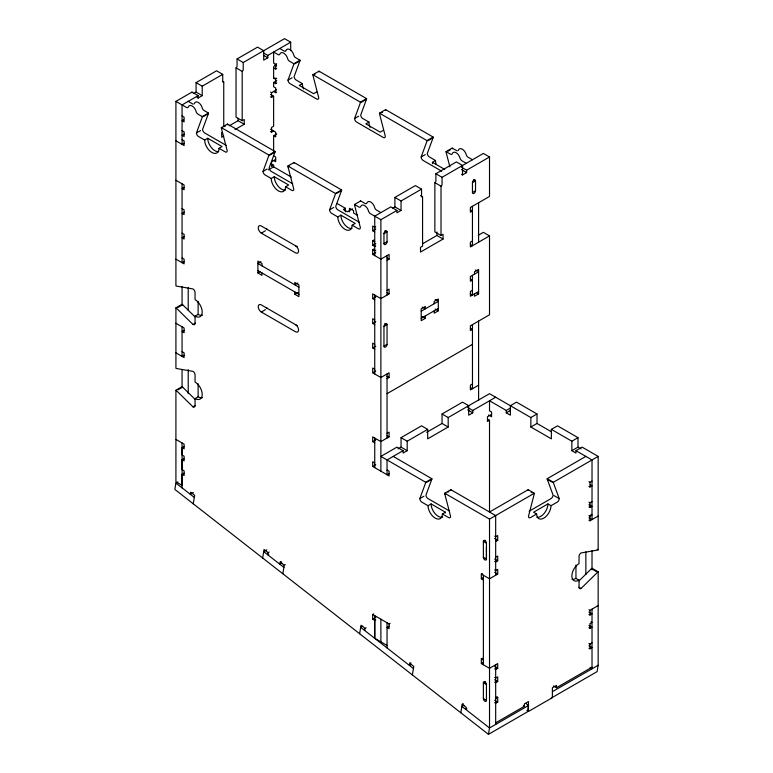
<?xml version="1.0" encoding="UTF-8"?>
<svg xmlns="http://www.w3.org/2000/svg" width="773" height="773" viewBox="0 0 773 773"><rect width="100%" height="100%" fill="white"/><g stroke="black" fill="none" stroke-linecap="round" stroke-linejoin="round"><path stroke-width="1.16" d="M182.061 442.948L182.061 485.357L175.915 481.811L175.915 390.249L182.061 386.693A2.899 1.672 60 0 1 182.65 387.138L195.018 399.274M188.216 393.621L188.216 369.6M387.041 645.436L374.741 638.334L374.741 615.646M380.886 641.88L380.886 619.202M394.897 197.424L401.042 200.97L401.042 210.44L394.897 206.893L394.897 197.424L415.391 185.588L421.546 189.143L421.546 196.245A1.449 0.841 -60 0 0 422.57 196.835L422.57 246.143L420.512 247.321L420.512 252.056L443.064 239.041L443.064 234.306L441.016 235.494L434.861 231.939L434.861 182.631A1.449 0.841 -60 0 0 435.885 180.853L435.885 173.751L456.389 161.924L462.534 165.47L462.534 174.94L461.51 174.35M441.016 235.494L441.016 186.177A1.449 0.841 -60 0 0 442.04 184.409L442.04 177.307L435.885 173.751M486.449 547.178L486.449 559.014A2.174 1.256 60 0 1 484.913 559.903A2.174 1.256 60 0 1 483.376 557.236L483.376 541.458A2.174 1.256 60 0 1 484.913 540.569A2.174 1.256 60 0 1 486.449 543.235L486.449 559.014L483.376 557.236M177.858 481.927L175.906 483.057L174.843 489.425L488.459 734.35L527.399 711.865L528.471 705.488L526.278 703.778M193.25 503.812L194.68 495.309L190.641 492.159L190.284 494.285L193.356 492.507M262.636 558L264.057 549.497L268.096 552.647L267.738 554.772L268.772 554.183M281.237 561.517L280.213 562.106L279.855 564.232L281.903 563.044M282.821 573.759L284.251 565.256L285.276 564.667M359.629 633.744L361.049 625.241L365.088 628.391L364.73 630.517M410.782 662.683L409.758 663.273L409.4 665.398L411.449 664.22M412.367 674.926L413.797 666.432L409.758 663.273M460.805 712.754L462.225 704.251L463.249 703.662M488.459 734.35L489.522 727.973L489.522 519.118L534.327 493.251L528.181 489.696L489.522 512.016M579.054 580.842L591.422 568.696A2.899 1.672 -60 0 1 592.012 568.261L598.157 571.807L598.157 665.253L597.094 671.631L551.313 698.058M204.642 140.048L207.715 138.27L222.064 146.561L218.991 148.329A10.146 5.855 60 0 1 211.821 152.474A10.146 5.855 60 0 1 204.642 140.048L198.497 136.502A2.899 1.672 60 0 1 196.448 132.946L202.217 117.235A2.889 1.672 60 0 0 202.304 116.607L208.449 113.061L204.13 110.558A2.899 1.672 60 0 1 202.197 107.862A5.798 3.343 60 0 0 198.332 102.48A5.798 3.343 60 0 0 194.467 103.408A2.899 1.672 60 0 1 194.178 103.862M208.449 113.061A2.889 1.672 60 0 1 208.372 113.689L202.594 129.4A2.899 1.672 60 0 0 204.642 132.946L226.17 145.372M370.141 127.381A10.146 5.855 60 0 1 368.934 122.076L362.411 118.279A2.899 1.672 60 0 1 360.73 114.984L366.508 99.263A2.899 1.672 60 0 0 366.595 98.635L319.036 71.184L312.891 74.73A2.899 1.672 60 0 0 312.978 75.464L318.747 97.842A2.899 1.672 60 0 1 316.698 99.021L290.049 83.639A2.899 1.672 60 0 1 288 80.092L293.779 64.372A2.899 1.672 60 0 0 293.856 63.744L300.011 60.197L295.682 57.704A2.899 1.672 60 0 1 293.75 55.009A5.798 3.343 60 0 0 289.885 49.617A5.798 3.343 60 0 0 286.02 50.545M300.011 60.197A2.899 1.672 60 0 1 299.924 60.825L294.146 76.537A2.899 1.672 60 0 0 295.827 79.832L302.349 83.639A10.146 5.855 60 0 0 303.557 88.943M271.226 178.486L274.299 176.717L288.648 184.998L285.575 186.776A10.146 5.855 60 0 1 278.406 190.912A10.146 5.855 60 0 1 271.226 178.486L265.081 174.94A2.899 1.672 60 0 1 263.033 171.393L268.801 155.673A2.899 1.672 60 0 0 268.888 155.044L275.033 151.498L227.484 124.047L221.329 127.593A2.899 1.672 60 0 0 221.416 128.318L227.194 150.696A2.899 1.672 60 0 1 225.513 152.059L218.991 148.329M275.033 151.498A2.899 1.672 60 0 1 274.946 152.126L269.178 167.838A2.899 1.672 60 0 0 271.226 171.393L292.745 183.819M436.059 164.011A10.146 5.855 60 0 1 435.518 160.523L428.996 156.716A2.899 1.672 60 0 1 427.314 153.421L433.093 137.71A2.899 1.672 60 0 0 433.17 137.082L385.621 109.621L379.475 113.177A2.899 1.672 60 0 0 379.553 113.902L385.331 136.28A2.899 1.672 60 0 1 383.282 137.468L356.633 122.076A2.899 1.672 60 0 1 354.585 118.53L360.353 102.819A2.899 1.672 60 0 0 360.44 102.191L366.595 98.635M337.811 216.933L340.883 215.155L355.232 223.436L352.159 225.214A10.146 5.855 60 0 1 344.98 229.359A10.146 5.855 60 0 1 337.811 216.933L331.656 213.377A2.899 1.672 60 0 1 329.607 209.831L335.385 194.12A2.899 1.672 60 0 0 335.472 193.492L341.618 189.936L294.069 162.485L287.914 166.031A2.899 1.672 60 0 0 288 166.765L293.779 189.143A2.899 1.672 60 0 1 292.097 190.496L285.575 186.776M341.618 189.936A2.899 1.672 60 0 1 341.531 190.564L335.762 206.285A2.899 1.672 60 0 0 337.811 209.831L359.329 222.257M441.663 171.171L423.218 160.523A2.899 1.672 60 0 1 421.169 156.967L426.938 141.256A2.899 1.672 60 0 0 427.025 140.628L433.17 137.082M428.029 505.706L431.112 503.928L445.451 512.219L442.378 513.987A10.146 5.855 60 0 1 435.209 518.132A10.146 5.855 60 0 1 428.029 505.706L421.884 502.16A2.899 1.672 60 0 1 419.836 498.604L425.604 482.893A2.899 1.672 60 0 0 425.691 482.265L431.846 478.719L393.186 456.399M431.846 478.719A2.899 1.672 60 0 1 431.759 479.337L425.981 495.058A2.899 1.672 60 0 0 428.029 498.604L449.557 511.03M458.167 150.561L459.036 149.179A5.798 3.343 60 0 1 465.607 152.977L466.477 155.354A2.899 1.672 60 0 0 468.119 157.257L472.448 159.75M551.362 431.74L537.013 423.459L537.013 413.99L530.858 417.546L530.858 427.005L551.362 438.842L551.362 429.373L571.856 441.209L571.856 450.678L575.953 453.046L575.953 450.678L582.108 447.123L598.157 456.399L598.157 549.835A2.899 1.672 -60 0 1 597.577 550.076L581.083 552.937A2.899 1.672 -60 0 0 579.035 556.483L579.035 563.585A10.146 5.855 -60 0 0 571.856 576.011A10.146 5.855 -60 0 0 579.035 580.156L579.035 587.258L581.083 588.437L597.577 572.252A2.899 1.672 -60 0 1 598.157 571.807M472.448 344.371L387.041 393.679M222.721 74.353L202.217 86.18L202.217 95.649L196.071 92.103L196.071 82.634L216.566 70.797L222.721 74.353L222.721 81.445A1.449 0.841 -60 0 0 223.745 82.044L223.745 126.869M235.011 129.574L244.239 124.25L244.239 119.515L242.191 120.704L236.036 117.148L236.036 67.84A1.449 0.841 -60 0 0 237.06 66.063L237.06 58.961L257.564 47.134L263.709 50.68L263.709 60.149L267.806 57.782L267.806 55.414L290.696 42.196L290.696 50.564M195.018 316.872L182.65 304.726A2.899 1.672 60 0 0 182.061 304.291L175.915 307.838A2.899 1.672 60 0 1 176.505 308.272L192.999 324.467A2.899 1.672 60 0 0 195.047 323.278L195.047 316.176A10.146 5.855 60 0 0 202.217 312.041A10.146 5.855 60 0 0 195.047 299.615L195.047 292.513A2.899 1.672 60 0 0 192.999 288.967L176.505 286.107A2.899 1.672 60 0 1 175.915 285.865L175.915 101.369L191.975 92.103L198.12 95.649L198.12 98.016L197.096 97.427M237.06 58.961L243.215 62.516L284.551 38.65L290.696 42.196M194.023 93.282L196.071 92.103M198.12 95.649L182.061 104.925L182.061 144.367L184.109 143.189M198.12 98.016L202.217 95.649M293.856 63.744L289.537 61.251A2.899 1.672 60 0 1 287.604 58.555A5.798 3.343 60 0 0 283.739 53.173A5.798 3.343 60 0 0 279.874 54.1A2.899 1.672 60 0 1 277.942 54.554L273.623 52.062L273.623 63.106L275.671 64.294L276.695 63.695M183.578 119.805L182.042 120.685L184.109 121.883L184.109 117.148L182.061 115.969M276.241 65.067A2.174 1.256 -60 0 0 274.57 65.657A2.174 1.256 -60 0 0 273.623 67.84L275.671 69.029L276.695 68.43M203.241 116.646L208.372 113.689M294.803 63.782L299.924 60.825M273.623 67.84L273.623 77.706L275.671 78.885L276.695 78.295M184.109 134.116L182.061 135.294L184.109 136.483L184.109 131.748L182.042 130.55M276.695 92.103L275.671 92.692L275.671 87.958L273.623 86.779L273.623 82.44L276.695 80.663M273.623 82.44L275.671 83.619L276.695 83.03M196.448 132.946L200.545 130.579M288 80.092L292.097 77.725M270.54 92.103L271.565 92.692L276.599 89.784M270.54 96.838L271.565 97.427L273.623 96.239L273.623 126.221L271.565 127.41L271.565 132.144L270.54 131.545M221.416 128.318L222.44 127.729M224.489 126.54L225.513 125.951M314.002 74.865L315.026 74.276M229.137 125.873L238.094 120.704L244.239 124.25M302.349 83.639L299.277 85.417L313.625 93.697L316.698 91.919M223.745 136.087L221.687 137.265L221.687 132.531M271.565 132.144L273.584 130.975M184.109 187.366L182.061 188.554L184.109 189.733L184.109 184.998L175.915 180.264M273.623 151.073L273.623 135.69L276.695 133.913M269.825 155.083L274.946 152.126M361.377 102.229L366.508 99.263M184.109 212.217L182.061 213.406L184.109 214.585L184.109 209.85L182.061 208.671M275.671 159.364L271.565 161.731L271.565 166.456L273.623 165.277L273.623 167.557M263.033 171.393L267.129 169.026M354.585 118.53L358.682 116.163M268.434 169.847L273.623 166.852L291.295 177.056M288 166.765L289.025 166.166M381.611 112.723L382.635 112.124M368.934 122.076L365.861 123.854L380.21 132.144L383.282 130.366M184.109 236.673L182.061 237.862L184.109 239.041L184.109 234.306L182.061 233.127M184.109 261.525L182.061 262.714L182.061 183.819M297.489 246.906L261.322 226.025A4.348 2.512 60 0 0 258.25 227.803A4.348 2.512 60 0 0 261.322 233.127L265.419 230.76M336.41 193.521L341.531 190.564M427.962 140.667L433.093 137.71M329.607 209.831L333.714 207.464M421.169 156.967L425.266 154.61M345.357 211.821L345.357 208.275L343.309 209.454L347.406 211.821L352.536 208.865M352.159 225.214L358.682 228.943A2.899 1.672 60 0 0 360.353 227.581L354.585 205.203A2.899 1.672 60 0 1 354.498 204.478L360.643 200.922L364.972 203.425A2.899 1.672 60 0 0 366.615 203.415L367.484 202.043A5.798 3.343 60 0 1 374.055 205.84L374.924 208.217A2.899 1.672 60 0 0 376.567 210.111L380.886 212.614M449.896 166.891L446.137 152.339A2.889 1.672 60 0 1 446.05 151.614L452.205 148.068L456.524 150.561A2.899 1.672 60 0 0 457.133 150.803M354.585 205.203L355.609 204.613M448.185 151.16L450.234 149.972M178.041 307.383L182.65 304.726M432.542 163.721A10.146 5.855 60 0 1 432.436 162.301L435.518 160.523M260.974 261.728L257.902 263.496L298.9 287.17M261.999 265.864L261.999 263.496L257.902 261.129L257.902 272.966L259.95 271.787M195.047 316.176L198.12 314.408A10.146 5.855 60 0 0 202.526 315.2M401.042 200.97L421.546 189.143M442.04 177.307L483.376 153.441L489.522 156.987L489.522 196.439L470.39 207.483L470.39 212.217L472.448 211.039L470.39 209.85M392.848 208.072L394.897 206.893M192.999 324.467L195.298 323.133M184.109 330.361L182.061 331.549L184.109 332.728L184.109 327.994L175.915 323.259M354.498 204.478L358.817 206.971A2.899 1.672 60 0 0 360.749 206.507A5.798 3.343 60 0 1 364.614 205.589A5.798 3.343 60 0 1 368.479 210.971A2.899 1.672 60 0 0 370.412 213.667L380.886 219.716L396.945 210.44L396.945 212.807L401.042 210.44M461.51 167.248L466.631 170.205L489.522 156.987M462.534 174.94L466.631 172.572L466.631 170.205M375.765 226.615L374.741 227.204L372.692 226.025L372.692 230.76L374.76 231.948M372.692 230.76L375.765 228.982M297.876 283.024L294.803 284.802L294.803 282.435L298.9 284.802L298.9 296.639L294.803 294.271L294.803 291.904M383.959 233.717L387.041 231.939L387.041 241.804A2.174 1.256 -60 0 1 385.505 244.461A2.174 1.256 -60 0 1 383.959 243.582L383.959 233.717A2.174 1.256 -60 0 1 385.505 231.05A2.174 1.256 -60 0 1 387.041 231.939L384.983 230.76M472.448 182.631L475.521 180.853L475.521 190.718A2.174 1.256 -60 0 1 473.984 193.385A2.174 1.256 -60 0 1 472.448 192.496L472.448 182.631A2.174 1.256 -60 0 1 473.984 179.974A2.174 1.256 -60 0 1 475.521 180.853L473.675 179.79M375.765 245.94L374.741 246.539L372.692 245.35L372.692 240.616L373.717 240.026M372.692 245.35L375.765 243.582M184.109 355.213L182.061 356.401L182.061 326.815M297.489 325.8L261.322 304.92A4.348 2.512 60 0 0 258.25 306.697A4.348 2.512 60 0 0 261.322 312.021L265.419 309.654M294.803 294.271L297.876 292.494M387.041 260.346L389.09 259.158L389.09 254.423L380.886 259.158L372.692 254.423L372.692 249.689L373.717 249.099M383.959 243.582L387.041 241.804M472.448 192.496L475.521 190.718M375.765 250.288L374.741 250.877L372.692 249.689M372.692 254.423L375.765 252.655M422.57 243.775L436.919 235.494L443.064 239.041M178.041 389.795L182.65 387.138M175.915 390.249A2.899 1.672 60 0 1 176.505 390.684L192.999 406.869A2.899 1.672 60 0 0 195.047 405.69L195.047 398.588L198.12 396.81A10.146 5.855 60 0 0 202.526 397.612M478.342 235.243L483.376 232.335L489.522 235.891L489.522 314.785L470.39 325.829L470.39 330.564L472.448 329.375L470.39 328.196M387.041 290.319L389.09 289.141L389.09 293.875L380.886 298.61L372.692 293.875L372.692 298.61L375.765 296.832M472.448 241.012L470.39 242.2L470.39 246.935L489.522 235.891M192.999 406.869L195.298 405.545M374.741 319.906L372.692 318.727L372.692 323.462L375.765 321.684M383.959 326.419L387.041 324.641L387.041 344.362A2.174 1.246 -60.1 0 1 385.495 347.029A2.174 1.246 -60.1 0 1 383.968 346.14L383.959 326.419A2.174 1.256 -59.9 0 1 385.495 323.752A2.174 1.256 -59.9 0 1 387.041 324.641L384.993 323.462M182.061 487.86L182.061 474.332L184.109 475.521L184.109 470.786L182.061 469.598L182.061 459.742L184.109 460.921L184.109 456.186L182.061 455.007L182.061 447.683L184.109 446.504M421.198 311.229L438.281 301.373L435.209 299.595M421.198 318.331L438.281 308.466M374.741 344.362L372.692 343.183L372.692 347.918L375.765 346.14M472.448 290.319L470.39 291.508L470.39 296.243L478.593 291.508M425.314 315.954L425.314 318.321L421.217 320.689L421.217 308.852L425.314 306.485L425.314 308.852L422.242 307.084M434.194 303.731L434.194 301.364L438.301 298.996L438.301 310.823L434.194 313.191L434.194 310.823M182.061 459.742L184.109 458.553M383.959 346.14L387.041 344.362M474.496 274.154L474.496 271.787L478.593 269.419L478.593 293.875L474.496 296.243L474.496 293.875M182.061 474.332L184.109 473.153M374.741 369.214L372.692 368.035L372.692 372.77L375.765 370.992M387.041 378.683L389.09 377.504L389.09 372.77L380.886 377.504L372.692 372.77M387.041 433.324L389.09 432.136L389.09 436.871L380.886 441.605L372.692 436.871L372.692 441.605L375.765 439.827M472.448 384.007L470.39 385.196L470.39 389.93L478.622 385.176M427.691 429.373L407.197 441.209L407.197 450.678L401.042 447.123L401.042 437.663L421.546 425.826L427.691 429.373L427.691 438.842L448.185 427.005L448.185 417.546L442.04 413.99L442.04 423.459L426.667 432.339M442.04 413.99L462.534 402.153L468.689 405.709L468.689 415.178L472.786 412.811L472.786 410.444L467.665 407.487M448.185 417.546L489.522 393.679L530.858 417.546M397.969 448.9L401.042 447.123M374.741 462.901L372.692 461.723L372.692 466.457L375.765 464.679M407.197 450.678L403.091 453.046L403.091 450.678L387.041 459.945L387.041 474.738L389.09 473.559M472.786 410.444L495.677 397.225M491.57 414.386L487.473 416.753L487.473 421.488L489.522 420.299L489.522 511.861M488.497 414.975L491.58 416.753L491.58 412.019L489.522 410.84L489.522 400.781L506.267 410.444L510.364 408.076M266.782 549.845L263.709 551.622L283.894 567.382M506.267 410.444L506.267 412.811L510.364 410.444M268.096 552.647L269.12 552.057M426.628 482.304L431.759 479.337M530.858 427.005L537.013 423.459M419.836 498.604L423.933 496.237M551.362 429.373L557.507 425.826L578.001 437.663L578.001 447.123L571.856 450.678M442.378 513.987L448.9 517.717A2.899 1.672 60 0 0 450.582 516.354L444.804 493.976A2.899 1.672 60 0 1 444.717 493.251L450.872 489.696L495.677 515.572L495.677 575.238M444.804 493.976L445.828 493.387M447.886 492.198L448.91 491.609M571.856 441.209L578.001 437.663M529.128 511.243L551.014 498.604A2.899 1.672 -60 0 0 553.062 495.058L547.294 479.337A2.899 1.672 -60 0 1 547.207 478.719L585.866 456.399M547.207 478.719L553.362 482.265L598.157 456.399M551.014 505.706L547.941 503.928L533.592 512.219L536.665 513.987A10.146 5.855 -60 0 0 543.844 518.132A10.146 5.855 -60 0 0 551.014 505.706L557.169 502.16A2.899 1.672 -60 0 0 559.217 498.604L553.439 482.893A2.899 1.672 -60 0 1 553.362 482.265M485.425 540.279L483.376 541.458L486.449 543.235M588.939 481.695L589.963 482.284L592.012 481.106M536.665 513.987L530.52 517.543A2.899 1.672 -60 0 1 528.471 516.354L534.24 493.976A2.899 1.672 -60 0 0 534.327 493.251M495.677 541.458L497.725 540.279L497.725 535.544L495.677 536.723L494.652 536.133M588.939 486.43L589.963 487.019L592.012 485.84L590.475 484.951M375.765 619.791L374.741 620.381L372.692 619.202L372.692 614.467L373.717 613.878M372.692 619.202L375.765 617.424M362.74 626.178L360.691 627.367L413.439 668.558M365.088 628.391L366.112 627.802M495.677 557.236L497.725 556.058L497.725 560.792L495.677 561.971L494.652 561.382M588.939 502.208L589.963 502.798L592.012 501.619M588.939 506.943L589.963 507.532L592.012 506.354L588.939 504.576M372.692 614.467L389.09 623.937L390.114 623.338M389.09 626.304L387.041 627.483L389.09 628.671L389.09 623.937M483.376 579.972L481.328 578.784L481.328 574.059L482.352 573.46M481.328 578.784L483.376 577.605M588.939 515.475L589.963 516.064L592.012 514.886L590.987 514.296M494.652 569.914L495.677 570.503L497.725 569.324L497.725 574.059L489.522 578.784L481.328 574.059M588.939 520.21L589.963 520.799L598.157 516.064M494.652 668.896L495.677 669.486L497.725 668.307L497.725 663.572L489.522 668.307L481.328 663.572L481.328 658.838L482.352 658.248M481.328 663.572L483.376 662.384M588.939 609.723L589.963 610.312L598.157 605.578M588.939 614.458L589.963 615.047L592.012 613.868L588.939 612.09M485.425 681.573L483.376 682.752L483.376 698.579A2.174 1.256 60 0 0 484.913 701.246A2.174 1.256 60 0 0 486.449 700.357L486.449 684.53A2.174 1.256 60 0 0 484.913 681.912A2.174 1.256 60 0 0 483.376 682.801L486.449 684.53M494.652 677.428L495.677 678.018L497.725 676.839L497.725 681.573L495.677 682.752L494.652 682.163M588.939 627.724L589.963 628.314L592.012 627.135L588.939 625.357M463.916 705.189L461.868 706.377L489.522 727.973L528.471 705.488M466.931 708.938L465.906 709.527L466.264 707.401L462.225 704.251M495.677 698.531L497.725 697.352L497.725 702.087L495.677 703.266L494.652 702.676M588.939 643.503L589.963 644.093L592.012 642.914M588.939 648.238L589.963 648.827L592.012 647.648L588.939 645.87M495.677 722.842L524.374 706.28L524.374 703.913L528.471 701.546L528.471 711.46L526.935 710.571M553.41 685.96L556.483 687.738L592.012 667.225M552.386 691.68L598.157 665.253M528.471 711.46L552.386 697.652L552.386 687.738L556.483 685.371L556.483 687.738M279.768 48.515L284.087 51.008A2.899 1.672 60 0 0 285.739 51.008M312.891 74.73L360.44 102.191M379.475 113.177L427.025 140.628M446.05 151.614L450.379 154.117A2.899 1.672 60 0 0 452.021 154.107L452.881 152.735A5.798 3.343 60 0 1 459.462 156.532L460.331 158.9A2.899 1.672 60 0 0 461.974 160.803L466.293 163.306M263.709 53.047L267.806 55.414M263.709 55.414L267.806 57.782M461.51 169.616L466.631 172.572M274.83 64.99L276.676 66.053M432.436 162.301L444.736 169.393M236.036 67.84L242.191 71.387L242.191 120.704M434.861 182.631L441.016 186.177M273.623 91.514L275.671 92.692M270.54 94.47L273.623 96.239M222.721 81.445L223.745 82.044M420.512 195.646L422.57 196.835M196.071 82.634L202.217 86.18M270.54 129.178L275.671 132.144L275.671 136.879L273.623 135.69M470.39 244.568L472.448 245.746L472.448 206.304M396.945 210.44L390.8 206.893L374.741 216.16L374.741 255.612M188.216 101.369L192.535 103.862A2.899 1.672 60 0 0 193.144 104.113M475.521 270.009L478.593 271.787L470.39 276.521L470.39 281.246L472.448 280.068L470.39 278.879M273.623 155.808L275.671 156.996L275.671 161.731L273.623 160.542M175.915 101.369L186.39 107.418A2.899 1.672 60 0 0 188.322 106.954A5.798 3.343 60 0 1 192.187 106.027A5.798 3.343 60 0 1 196.052 111.418A2.899 1.672 60 0 0 197.985 114.114L202.304 116.607M221.329 127.593L268.888 155.044M287.914 166.031L335.472 193.492M270.54 163.499L273.623 165.277M337.038 203.473L345.357 208.275M357.657 215.377L353.561 213.01L353.561 210.643L349.454 208.275L349.454 211.821M476.545 292.687L478.593 293.875M470.39 293.875L472.448 295.054L472.448 275.333M372.692 240.616L374.76 241.814M182.061 139.633L184.109 140.821L184.109 145.556L175.915 140.821M387.041 257.979L389.09 259.158M435.218 309.055L438.301 310.823M387.041 292.687L389.09 293.875M422.242 316.544L425.314 318.321M261.322 233.127L295.479 252.848A4.348 2.512 60 0 0 298.562 251.07A4.348 2.512 60 0 0 295.479 245.746M372.692 298.61L374.741 299.789M537.013 413.99L516.509 402.153L510.364 405.709L510.364 415.178L506.267 412.811M372.692 323.462L374.741 324.641M578.001 447.123L581.083 448.9M470.428 387.544L472.477 388.732L472.448 324.641M575.953 450.678L592.012 459.945L592.012 519.62L588.939 517.842M257.902 270.598L298.9 294.271M257.902 272.966L261.999 275.333L261.999 272.966M372.692 347.918L374.741 349.096M487.473 419.121L489.522 420.299M467.665 409.854L472.786 412.811M182.061 257.979L184.109 259.158L184.109 263.893L175.915 259.158M387.041 376.316L389.09 377.504M261.322 312.021L295.479 331.743A4.348 2.512 60 0 0 298.562 329.965A4.348 2.512 60 0 0 295.479 324.641M547.294 479.337L552.415 482.304M442.04 423.459L448.185 427.005M554.096 495.648L559.217 498.604M531.167 492.198L532.191 492.797M597.133 549.245L598.157 549.835M401.042 437.663L407.197 441.209M387.041 435.692L389.09 436.871M403.091 450.678L396.945 447.123L380.886 456.399L425.691 482.265M372.692 441.605L374.741 442.784M591.422 568.696L596.553 571.653M444.717 493.251L489.522 519.118M572.03 579.296A10.146 5.855 -60 0 0 575.953 578.378L579.035 580.156M182.061 351.667L184.109 352.846L184.109 357.58L175.915 352.846M387.041 470.003L389.09 471.192L389.09 475.926L372.692 466.457M494.652 538.501L497.725 540.279M494.652 559.014L497.725 560.792M590.987 621.811L592.012 622.4L589.963 623.579L589.963 628.314M494.652 572.281L497.725 574.059M175.915 439.402L184.109 444.137L184.109 448.871L182.061 447.683M481.328 658.838L483.376 660.016M494.652 666.529L497.725 668.307M494.652 679.796L497.725 681.573M523.35 705.691L524.374 706.28M496.701 696.753L497.725 697.352M494.652 700.309L497.725 702.087M483.376 698.531L486.449 700.309M590.118 667.331L592.012 668.8L592.012 609.134M280.213 562.106L284.251 565.256M175.906 483.057L194.323 497.435M592.012 550.705L592.012 569.817M589.963 482.284L589.963 487.019M589.963 502.798L589.963 507.532M589.963 516.064L589.963 520.799M589.963 610.312L589.963 615.047M589.963 644.093L589.963 648.827M585.866 551.864L585.866 574.561M575.953 565.121L575.953 578.378M495.677 664.751L495.677 724.427M483.376 575.238L483.376 664.751M478.593 202.748L478.593 242.2M478.593 321.095L478.593 400.578M436.919 231.939L436.919 235.494M387.041 255.612L387.041 295.054M387.041 373.948L387.041 438.049M387.041 622.748L387.041 647.938M380.886 219.716L380.886 471.192M374.741 295.054L374.741 373.948M374.741 438.049L374.741 467.636M374.741 620.381L374.741 638.334M275.671 64.294L275.671 69.029M275.671 78.885L275.671 83.619M271.565 92.692L271.565 97.427M243.215 62.516L243.215 69.618A1.449 0.841 -60 0 1 242.191 71.387M238.094 118.337L238.094 120.704M198.12 301.393L198.12 314.408M198.12 383.795L198.12 396.81M191.975 92.103L191.975 92.692M188.216 287.653L188.216 310.215M182.061 286.474L182.061 305.48M182.061 369.649L182.061 387.669M175.915 307.838L175.915 368.277A2.899 1.672 60 0 0 176.505 368.518L192.999 371.369A2.899 1.672 60 0 1 195.047 374.924L195.047 382.017A10.146 5.855 60 0 1 202.217 394.443A10.146 5.855 60 0 1 195.047 398.588M450.959 490.43A2.899 1.672 60 0 1 450.872 489.696M442.803 517.118A10.146 5.855 60 0 1 435.199 513.774A10.146 5.855 60 0 1 431.112 503.928M445.451 512.219A10.146 5.855 60 0 1 445.422 512.943M294.146 163.209A2.899 1.672 60 0 1 294.069 162.485M227.571 124.772A2.899 1.672 60 0 1 227.484 124.047M360.672 201.28A2.899 1.672 60 0 1 360.643 200.922M218.817 151.614A10.146 5.855 60 0 1 211.483 147.73A10.146 5.855 60 0 1 207.715 138.27M351.986 228.499A10.146 5.855 60 0 1 344.642 224.614A10.146 5.855 60 0 1 340.883 215.155M285.401 190.061A10.146 5.855 60 0 1 278.058 186.167A10.146 5.855 60 0 1 274.299 176.717M267.468 308.466A4.348 2.512 60 0 1 266.337 307.567M267.468 229.571A4.348 2.512 60 0 1 266.337 228.673M581.083 588.437A2.899 1.672 -60 0 1 579.035 587.258M547.941 503.928A10.146 5.855 -60 0 1 544.182 513.388A10.146 5.855 -60 0 1 536.839 517.272M528.181 489.696A2.899 1.672 -60 0 1 528.094 490.43M275.719 78.141A2.174 1.256 -60 0 1 273.623 77.706M319.123 71.908A2.899 1.672 60 0 1 319.036 71.184M385.669 110.162A2.899 1.672 60 0 1 385.621 109.621M452.292 148.793A2.889 1.672 60 0 1 452.205 148.068"/></g></svg>
